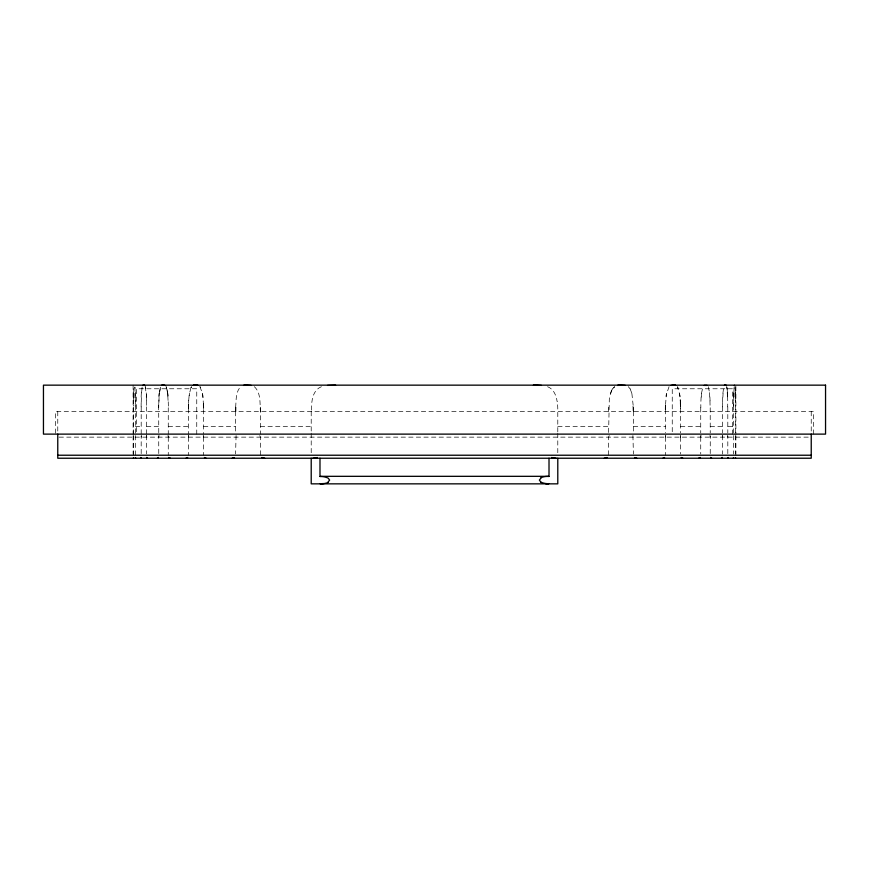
<?xml version="1.0" encoding="UTF-8"?>
<svg xmlns="http://www.w3.org/2000/svg" width="869" height="869" viewBox="0 0 869 869"><rect width="100%" height="100%" fill="white"/><g stroke="black" fill="none" stroke-linecap="round" stroke-linejoin="round"><path stroke-width="0.65" stroke-dasharray="4.34 3.26" d="M733.675 405.921L733.664 432.871M141.202 406.855L141.191 434.12M665.458 409.592L665.448 432.871M133.63 397.394L133.609 401.109A116.935 6.963 90 0 0 133.533 405.899M158.69 407.757A124.506 50.619 90 0 1 158.766 402.825A124.354 50.565 90 0 0 158.69 407.757L158.766 434.12M722.497 406.844L722.476 432.871M188.464 408.626L188.454 434.12M700.74 407.735L700.729 432.871M133.674 392.973L133.869 386.694M733.762 396.503L733.708 401.109A116.272 13.708 -90 0 0 733.74 405.942M141.256 401.999L141.365 397.296M722.563 401.978L722.693 397.274M158.864 402.847L158.897 401.836M733.838 392.962L734.164 386.683M235.629 407.3C236.292 400.457 235.466 391.941 240.735 386.64M133.62 435.586L133.587 455.226M158.897 401.858L159.146 396.188M158.929 400.881L158.962 399.914M188.573 403.553L188.725 400.479M665.567 404.498L666.251 395.471M141.549 392.853L142.201 386.955M188.714 400.49L189.116 395.623M701.12 396.992L700.838 402.781A119.944 55.877 -90 0 0 700.838 407.746M722.889 393.331L723.768 386.759M733.718 435.586L733.664 454.085M159.353 393.592L160.722 386.727A6.431 2.759 88.9 0 0 160.189 388.117M701.424 393.516L702.999 386.694M159.581 391.539L160.222 388.161M141.962 388.269L142.158 387.15M190.963 387.726L189.312 394.081A35.26 20.541 90 0 0 189.062 395.591M669.054 386.683L666.404 394.428A36.063 23.094 90 0 0 666.121 396.394M612.688 388.682L614.655 386.683L611.287 391.213L609.31 399.175L608.615 432.871M610.451 393.592L611.819 390.105M236.086 435.565L235.575 453.933M611.95 389.855L612.526 388.899M609.234 435.575L608.615 437.031L608.615 455.226M321.432 386.716C316.175 388.584 313.296 394.015 312.308 399.219A57.235 52.173 90 0 0 311.406 411.515M135.336 426.592L141.191 426.592M146.524 426.592L158.766 426.592M168.271 426.592L188.454 426.592M203.552 426.592L235.575 426.592M260.385 426.592L311.211 426.592M557.789 426.592L608.615 426.592M633.425 426.592L665.448 426.592M680.546 426.592L700.729 426.592M710.234 426.592L722.476 426.592M727.809 426.592L733.664 426.592M59.103 437.14L811.233 437.14M547.568 386.716C553.575 388.856 556.29 395.46 557.083 401.337M254.356 386.683C261.048 392.81 259.82 403.303 260.385 411.515L260.385 434.12M628.265 386.64L630.188 388.943M199.946 386.683L202.412 393.353A31.566 20.215 -90 0 1 202.835 395.438M259.766 435.575L260.385 437.031L260.385 455.226M199.935 386.672L200.522 387.487M632.914 435.565L633.425 454.085M630.188 388.943L631.872 393.429M678.157 387.976L677.429 386.748L679.754 394.58A38.562 22.333 90 0 1 679.96 396.546L680.46 404.563M708.278 386.727L709.538 392.527M145.188 386.629L146.025 392.267M166.566 388.095L167.022 389.888M631.872 393.429L633.371 407.3M726.756 386.77L727.179 389.345M167.022 389.899L167.445 392.451L167.12 390.377M202.412 393.353L202.596 394.428A36.063 23.094 -90 0 1 202.879 396.394L203.433 404.498M727.071 388.476L727.418 392.321M202.749 395.471L202.966 397.361M679.884 395.612L679.982 396.536M134.869 387.053L135.162 392.962M134.891 387.248L134.977 388.389M167.815 396.09L168.13 401.793M735.131 386.705L735.283 390.431M135.282 435.586L135.336 455.226M680.221 399.458L680.329 401.478M709.908 397.057L710.071 400.859M146.274 396.373L146.416 401.011M735.38 435.586L735.413 454.085M727.614 396.405L727.711 400.077A113.676 26.352 -90 0 1 727.69 406.866M735.283 390.442L735.326 392.984M135.249 397.383L135.292 401.109A116.229 13.708 90 0 1 135.26 405.942M680.536 408.626L680.546 432.871M168.26 407.735L168.271 434.12M710.212 407.757L710.234 432.871M146.503 406.844L146.524 434.12M735.37 397.394L735.391 401.12A116.967 6.963 -90 0 1 735.467 405.899M727.798 406.855L727.809 432.871M203.542 409.592L203.552 434.12M135.325 405.921L135.336 434.12M813.493 434.12L813.493 411.515L55.507 411.515L55.507 434.12M811.233 411.515L811.233 431.795M735.891 386.466L735.891 434.5M735.891 435.814L735.891 456.92M735.413 432.871L735.402 405.932A112.166 6.561 -90 0 0 735.315 400.261M732.524 434.272L732.524 388.769L672.248 388.769L672.248 434.272M727.787 437.14A3.063 0.706 -90 0 0 727.69 435.619A3.063 0.739 -89.3 0 1 727.82 437.14L727.809 454.085M722.595 435.521A3.085 0.912 -90 0 0 722.432 437.129L722.476 454.085M710.234 437.14A3.096 1.249 -90 0 0 710.027 435.608A3.096 1.282 -89.2 0 1 710.277 437.129L710.234 454.085M700.729 437.14L700.729 454.085M680.546 437.14L680.546 454.085M665.448 437.14L665.448 455.226M633.425 411.515L633.425 432.871M557.789 431.86L557.789 411.515A61.818 56.55 -89.9 0 0 557.225 401.315M557.789 433.186L557.789 454.281M311.211 411.515L311.211 431.86M311.211 433.186L311.211 454.281M235.575 411.515L235.575 434.12M203.552 437.14L203.552 455.226M196.752 434.272L196.752 388.769L136.476 388.769L136.476 434.272M188.454 437.14L188.454 455.226M168.271 437.14L168.271 455.226M158.766 437.14A3.096 1.249 90 0 1 158.973 435.608A3.096 1.282 89.2 0 0 158.723 437.129L158.766 453.933M146.405 435.521A3.085 0.912 90 0 1 146.568 437.129L146.524 453.933M141.213 437.14A3.063 0.706 90 0 1 141.31 435.619A3.063 0.739 89.3 0 0 141.18 437.14L141.191 455.226M133.587 434.12L133.598 405.932A112.155 6.561 90 0 1 133.685 400.261M133.109 385.152L133.109 434.5M133.109 435.814L133.109 454.281M57.767 411.515L57.767 431.795M722.465 437.14A3.085 0.88 -89.3 0 1 722.628 435.586M146.372 435.586A3.085 0.88 89.3 0 1 146.535 437.14M260.548 407.181A107.224 88.073 90 0 1 260.624 411.515M235.325 411.515A122.942 92.277 90 0 1 235.369 407.289M633.001 406.214A118.238 88.247 -90 0 1 633.088 411.515M235.912 411.515A118.238 88.258 90 0 1 235.999 406.214M633.631 407.289A122.942 92.277 -90 0 1 633.675 411.515M608.376 411.515A107.224 88.073 -90 0 1 608.452 407.181M146.513 400.989A116.196 34.065 90 0 1 146.6 406.844M146.459 397.209A39.377 11.514 -90 0 0 146.188 392.158A37.367 10.949 -90 0 1 146.47 396.253M141.147 397.198A41.701 10.048 89.9 0 1 141.343 392.636M141.126 406.855A123.246 28.72 90 0 1 141.18 401.967M722.889 397.35A42.57 12.133 -89.9 0 1 723.084 393.472M722.573 406.855A120.943 35.303 -90 0 1 722.639 401.989M727.234 392.527A38.182 8.853 90 0 1 727.407 396.514M726.745 386.857A6.441 1.586 -89.8 0 1 727.027 388.562M727.277 392.473A40.039 9.309 90 0 1 727.483 397.372M733.599 405.91A111.493 13.263 -90 0 1 733.642 400.109M733.588 397.231A41.56 4.932 -90 0 1 733.697 392.125M709.951 400.881A114.925 46.546 -90 0 1 710.082 407.767M709.419 392.603A37.649 15.294 90 0 1 709.767 397.1M145.242 386.662A6.42 1.792 89.8 0 1 145.601 388.313M701.283 397.046A39.463 18.14 -89.9 0 1 701.587 393.592M158.994 396.09A37.541 15.544 89.9 0 1 159.244 393.016M168.238 401.771A115.338 53.921 90 0 1 168.369 407.746M167.619 392.353A34.662 16.185 -90 0 1 167.989 396.014M735.554 392.191A45.633 3.052 -89.9 0 1 735.609 397.948M134.934 393.385A45.318 5.008 89.9 0 1 135.032 398.491M133.793 397.676A41.788 2.455 90 0 1 133.837 393.016M135.358 400.109A111.482 13.263 90 0 1 135.401 405.91M135.303 392.136A41.593 4.932 -90 0 1 135.412 397.231M133.391 397.937A45.579 3.052 89.9 0 1 133.446 392.18M735.163 393.016A41.799 2.455 -90 0 1 735.207 397.676M734.044 388.736A6.528 0.63 -89.4 0 1 734.186 386.857M733.936 396.698A41.299 4.562 -89.9 0 1 734.001 393.288M680.546 404.552A122.746 71.139 -90 0 1 680.633 408.626M665.274 409.592A115.208 74.082 -90 0 1 665.415 403.444M666.165 395.438A31.523 20.183 90 0 1 666.501 393.309M203.281 404.509A119.618 76.602 90 0 1 203.389 409.592M188.616 408.636A113.654 65.696 90 0 1 188.758 402.532M189.246 395.656A32.272 18.683 -90 0 1 189.594 393.081M191.061 387.607A6.843 4.084 89.4 0 1 191.582 386.77A6.898 4.139 89.1 0 0 191.039 387.574M158.929 397.003A40.854 16.859 89.9 0 1 159.179 393.494M167.608 392.332A34.521 16.109 -90 0 1 167.989 395.992M680.242 402.521A113.611 65.675 -90 0 1 680.384 408.636M679.515 393.548A33.576 19.444 90 0 1 679.786 395.645M665.611 409.592A119.618 76.602 -90 0 1 665.719 404.509M203.585 403.444A115.208 74.071 90 0 1 203.726 409.592M188.345 408.636A118.26 68.608 90 0 1 188.454 403.542M665.763 435.575A3.465 2.227 -90 0 0 665.263 437.074A3.465 2.194 -88.7 0 1 665.795 435.619M680.677 437.096A3.313 1.944 -88.8 0 0 680.275 435.543A3.313 1.912 -90 0 1 680.633 437.118M700.935 435.543A3.139 1.477 -90 0 0 700.653 437.129A3.139 1.445 -89.1 0 1 700.968 435.597M203.694 437.085A3.465 2.194 88.7 0 0 203.205 435.619A3.465 2.227 90 0 1 203.737 437.074M188.758 435.586A3.313 1.912 90 0 0 188.367 437.118A3.313 1.944 88.8 0 1 188.725 435.543M168.314 437.129A3.139 1.445 89.1 0 0 168.032 435.597A3.139 1.477 90 0 1 168.347 437.129M166.533 387.922A6.365 2.868 89.7 0 0 166.022 386.662A7.006 3.161 89.6 0 1 166.522 387.932"/><path stroke-width="1.3" d="M133.522 457.648L133.457 458.202M733.512 457.648L733.338 458.202M734.479 385.26L734.457 385.293A6.735 0.619 -88.3 0 0 734.414 385.564M142.853 385.412L143.863 385.152A14.154 3.758 87.7 0 1 144.211 385.163A7.31 1.966 89.1 0 1 144.547 385.369L142.885 385.38M664.557 457.507L662.884 458.235M234.304 457.572L232.197 458.235M327.971 482.154L329.623 480.09L328.189 478.146A19.846 18.292 76.8 0 0 319.998 476.538M541.029 478.015L539.377 480.09L540.811 482.023M607.105 457.507L604.27 458.235M704.194 385.391L707.16 385.401M317.37 457.539L312.905 458.235M670.944 385.391L673.16 385.152M243.526 385.391L247.317 385.152M617.663 385.412L621.465 385.152M617.794 385.391L620.585 385.152M244.146 385.293L247.111 385.152M327.526 385.391L335.608 385.152M725.159 385.152L726.147 385.412M163.024 385.152L163.915 385.163A10.569 4.671 88.7 0 1 164.849 385.325M195.601 385.152L194.482 385.184A12.6 7.636 85.9 0 0 193.342 385.358M195.362 385.152L194.569 385.173A13.068 7.897 87.9 0 0 193.331 385.434M533.392 385.152L534.011 385.152M621.683 385.152L625.267 385.358M673.323 385.152L675.626 385.391L675.061 385.249M57.767 455.226L811.233 455.226M533.805 385.152L534.37 385.152M195.764 385.152L198.056 385.391L195.992 385.152M247.524 385.152L251.206 385.391M534.641 385.152L535.891 385.152M556.095 458.235L551.587 457.518M725.387 385.152L725.582 385.152A14.023 3.639 -87.7 0 1 725.832 385.249A7.202 1.847 -89.1 0 1 726.147 385.467M535.804 385.152L537.509 385.184M536.086 385.163L537.227 385.173M673.747 385.152L674.92 385.228M264.73 458.235L261.895 457.507M636.803 458.235L634.696 457.572M206.116 458.235L204.443 457.507M537.759 385.184L541.474 385.391M135.683 458.224L135.488 457.648M735.543 458.202L735.478 457.648M811.233 434.131L811.233 458.224L57.767 458.235L57.767 434.131M557.789 458.235L557.789 483.848L311.211 483.848L311.211 458.235M549.012 458.235L549.012 476.321L319.988 476.321L319.988 458.235M540.92 477.668A20.193 18.836 -87.7 0 1 549.002 476.473M540.779 482.121A19.846 18.292 76.8 0 0 549.002 483.631A20.193 18.836 87.7 0 1 545.656 483.664M328.08 482.501A20.193 18.836 -87.7 0 1 319.998 483.696A19.846 18.292 -76.8 0 0 323.333 483.512M700.153 457.55A3.15 1.51 89.1 0 1 699.111 458.05M158.299 457.463A3.096 1.217 -89.2 0 1 157.463 458.115A3.096 1.249 -90 0 0 158.321 457.518M722.172 457.518A3.096 0.945 89.3 0 1 721.531 458.18A3.096 0.912 90 0 0 722.15 457.442M728.059 457.615A3.052 0.706 90 0 0 728.504 458.202A3.052 0.673 89.3 0 1 728.081 457.507M146.828 457.518A3.096 0.945 -89.3 0 0 147.469 458.18A3.096 0.912 -90 0 1 146.85 457.442M710.701 457.463A3.096 1.217 89.2 0 0 711.537 458.115A3.096 1.249 90 0 1 710.679 457.518M700.142 457.496A3.15 1.477 90 0 1 699.111 458.061M169.889 458.061A3.15 1.477 -90 0 1 168.858 457.496M140.919 457.507A3.052 0.673 -89.3 0 1 140.496 458.202A3.052 0.706 -90 0 0 140.941 457.615M169.889 458.05A3.15 1.51 -89.1 0 1 168.847 457.55M724.485 385.38L725.126 385.152L724.518 385.358M161.895 385.369L161.84 385.401A8.744 3.78 87.4 0 1 162.427 385.206L162.709 385.163A15.772 6.833 86.3 0 0 162.438 385.184L161.895 385.369M825.55 385.152L43.45 385.152L43.45 434.12L825.55 434.12L825.55 385.152M681.339 457.561A3.291 1.901 90 0 0 682.632 457.963A3.291 1.868 88.9 0 1 681.35 457.518M186.368 457.974A3.291 1.868 -88.9 0 0 187.65 457.518A3.291 1.901 -90 0 1 186.368 457.963"/></g></svg>
